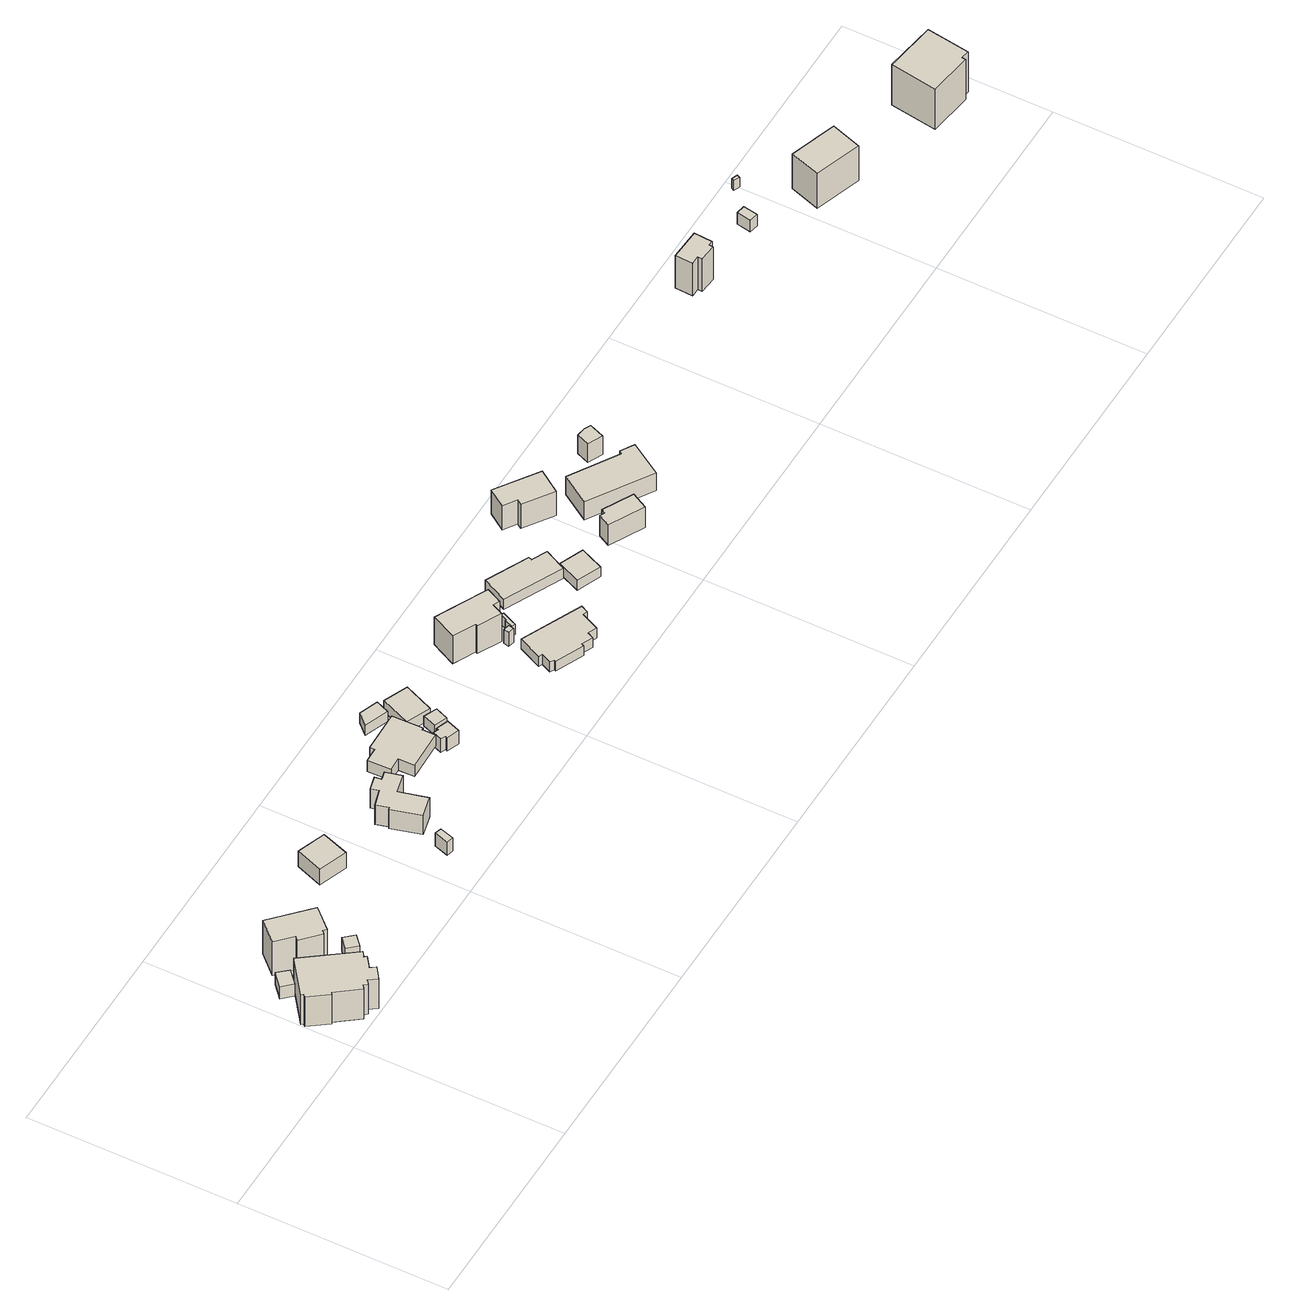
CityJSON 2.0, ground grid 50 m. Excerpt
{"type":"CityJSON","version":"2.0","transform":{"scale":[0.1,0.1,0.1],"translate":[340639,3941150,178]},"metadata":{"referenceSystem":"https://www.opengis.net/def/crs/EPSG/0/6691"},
"CityObjects":{
"building1":{"type":"Building","attributes":{"measuredHeight":4.4,"BuildingIDAttribute.prefecture":"14","BuildingIDAttribute.city":"14151","BuildingDetailAttribute.surveyYear":2015,"BuildingLandSlideRiskAttribute.description":"1","BuildingLandSlideRiskAttribute.areaType":"1"},"geometry":[{"type":"Solid","lod":"1","boundaries":[[[[0,1,2,3]],[[2,4,5,3]],[[1,6,4,2]],[[0,7,6,1]],[[3,5,7,0]],[[4,6,7,5]]]]}]},
"building2":{"type":"Building","attributes":{"usage":"411","measuredHeight":11.6,"storeysAboveGround":2,"BuildingIDAttribute.prefecture":"14","BuildingIDAttribute.city":"14151","BuildingDetailAttribute.totalFloorArea":276.38,"BuildingDetailAttribute.buildingFootprintArea":138.19,"BuildingDetailAttribute.buildingStructureType":"601","BuildingDetailAttribute.buildingStructureOrgType":"1","BuildingDetailAttribute.orgUsage":"10","BuildingDetailAttribute.surveyYear":2015,"BuildingLandSlideRiskAttribute.description":"1","BuildingLandSlideRiskAttribute.areaType":"1"},"geometry":[{"type":"Solid","lod":"1","boundaries":[[[[8,9,10,11,12,13,14,15,16,17,18,19,20,21,22,23]],[[22,24,25,23]],[[21,26,24,22]],[[20,27,26,21]],[[19,28,27,20]],[[18,29,28,19]],[[17,30,29,18]],[[16,31,30,17]],[[15,32,31,16]],[[14,33,32,15]],[[13,34,33,14]],[[12,35,34,13]],[[11,36,35,12]],[[10,37,36,11]],[[9,38,37,10]],[[8,39,38,9]],[[23,25,39,8]],[[24,26,27,28,29,30,31,32,33,34,35,36,37,38,39,25]]]]}]},
"building3":{"type":"Building","attributes":{"usage":"411","measuredHeight":11.9,"storeysAboveGround":2,"BuildingIDAttribute.prefecture":"14","BuildingIDAttribute.city":"14151","BuildingDetailAttribute.totalFloorArea":136.64,"BuildingDetailAttribute.buildingFootprintArea":68.32,"BuildingDetailAttribute.buildingStructureType":"601","BuildingDetailAttribute.buildingStructureOrgType":"1","BuildingDetailAttribute.orgUsage":"10","BuildingDetailAttribute.surveyYear":2015,"BuildingLandSlideRiskAttribute.description":"1","BuildingLandSlideRiskAttribute.areaType":"1"},"geometry":[{"type":"Solid","lod":"1","boundaries":[[[[40,41,42,43,44,45,46,47]],[[46,48,49,47]],[[45,50,48,46]],[[44,51,50,45]],[[43,52,51,44]],[[42,53,52,43]],[[41,54,53,42]],[[40,55,54,41]],[[47,49,55,40]],[[48,50,51,52,53,54,55,49]]]]}]},
"building4":{"type":"Building","attributes":{"usage":"411","measuredHeight":4.3,"storeysAboveGround":1,"BuildingIDAttribute.prefecture":"14","BuildingIDAttribute.city":"14151","BuildingDetailAttribute.totalFloorArea":8.25,"BuildingDetailAttribute.buildingFootprintArea":8.25,"BuildingDetailAttribute.buildingStructureType":"601","BuildingDetailAttribute.buildingStructureOrgType":"1","BuildingDetailAttribute.orgUsage":"10","BuildingDetailAttribute.surveyYear":2015},"geometry":[{"type":"Solid","lod":"1","boundaries":[[[[56,57,58,59]],[[58,60,61,59]],[[57,62,60,58]],[[56,63,62,57]],[[59,61,63,56]],[[60,62,63,61]]]]}]},
"building5":{"type":"Building","attributes":{"usage":"411","measuredHeight":5.3,"storeysAboveGround":1,"BuildingIDAttribute.prefecture":"14","BuildingIDAttribute.city":"14151","BuildingDetailAttribute.totalFloorArea":39.25,"BuildingDetailAttribute.buildingFootprintArea":39.25,"BuildingDetailAttribute.buildingStructureType":"601","BuildingDetailAttribute.buildingStructureOrgType":"1","BuildingDetailAttribute.orgUsage":"10","BuildingDetailAttribute.surveyYear":2015},"geometry":[{"type":"Solid","lod":"1","boundaries":[[[[64,65,66,67]],[[66,68,69,67]],[[65,70,68,66]],[[64,71,70,65]],[[67,69,71,64]],[[68,70,71,69]]]]}]},
"building6":{"type":"Building","attributes":{"measuredHeight":4.3,"BuildingIDAttribute.prefecture":"14","BuildingIDAttribute.city":"14151","BuildingDetailAttribute.surveyYear":2015},"geometry":[{"type":"Solid","lod":"1","boundaries":[[[[72,73,74,75]],[[74,76,77,75]],[[73,78,76,74]],[[72,79,78,73]],[[75,77,79,72]],[[76,78,79,77]]]]}]},
"building7":{"type":"Building","attributes":{"usage":"411","measuredHeight":6.7,"storeysAboveGround":1,"BuildingIDAttribute.prefecture":"14","BuildingIDAttribute.city":"14151","BuildingDetailAttribute.totalFloorArea":65.44,"BuildingDetailAttribute.buildingFootprintArea":65.44,"BuildingDetailAttribute.buildingStructureType":"601","BuildingDetailAttribute.buildingStructureOrgType":"1","BuildingDetailAttribute.orgUsage":"10","BuildingDetailAttribute.surveyYear":2015},"geometry":[{"type":"Solid","lod":"1","boundaries":[[[[80,81,82,83,84,85,86,87,88,89,90,91]],[[90,92,93,91]],[[89,94,92,90]],[[88,95,94,89]],[[87,96,95,88]],[[86,97,96,87]],[[85,98,97,86]],[[84,99,98,85]],[[83,100,99,84]],[[82,101,100,83]],[[81,102,101,82]],[[80,103,102,81]],[[91,93,103,80]],[[92,94,95,96,97,98,99,100,101,102,103,93]]]]}]},
"building8":{"type":"Building","attributes":{"usage":"411","measuredHeight":4.7,"storeysAboveGround":1,"BuildingIDAttribute.prefecture":"14","BuildingIDAttribute.city":"14151","BuildingDetailAttribute.totalFloorArea":99.25,"BuildingDetailAttribute.buildingFootprintArea":99.25,"BuildingDetailAttribute.buildingStructureType":"601","BuildingDetailAttribute.buildingStructureOrgType":"1","BuildingDetailAttribute.orgUsage":"10","BuildingDetailAttribute.surveyYear":2015},"geometry":[{"type":"Solid","lod":"1","boundaries":[[[[104,105,106,107,108,109,110,111,112,113]],[[112,114,115,113]],[[111,116,114,112]],[[110,117,116,111]],[[109,118,117,110]],[[108,119,118,109]],[[107,120,119,108]],[[106,121,120,107]],[[105,122,121,106]],[[104,123,122,105]],[[113,115,123,104]],[[114,116,117,118,119,120,121,122,123,115]]]]}]},
"building9":{"type":"Building","attributes":{"usage":"411","measuredHeight":4.3,"storeysAboveGround":1,"BuildingIDAttribute.prefecture":"14","BuildingIDAttribute.city":"14151","BuildingDetailAttribute.totalFloorArea":11.21,"BuildingDetailAttribute.buildingFootprintArea":11.21,"BuildingDetailAttribute.buildingStructureType":"601","BuildingDetailAttribute.buildingStructureOrgType":"1","BuildingDetailAttribute.orgUsage":"10","BuildingDetailAttribute.surveyYear":2015},"geometry":[{"type":"Solid","lod":"1","boundaries":[[[[124,125,126,127,128,129,130,131]],[[130,132,133,131]],[[129,134,132,130]],[[128,135,134,129]],[[127,136,135,128]],[[126,137,136,127]],[[125,138,137,126]],[[124,139,138,125]],[[131,133,139,124]],[[132,134,135,136,137,138,139,133]]]]}]},
"building10":{"type":"Building","attributes":{"BuildingIDAttribute.prefecture":"14","BuildingIDAttribute.city":"14151","BuildingDetailAttribute.surveyYear":2015},"geometry":[{"type":"Solid","lod":"1","boundaries":[[[[140,141,142,143]],[[142,144,145,143]],[[141,146,144,142]],[[140,147,146,141]],[[143,145,147,140]],[[144,146,147,145]]]]}]},
"building11":{"type":"Building","attributes":{"BuildingIDAttribute.prefecture":"14","BuildingIDAttribute.city":"14151","BuildingDetailAttribute.surveyYear":2015},"geometry":[{"type":"Solid","lod":"1","boundaries":[[[[148,149,150,151]],[[150,152,153,151]],[[149,154,152,150]],[[148,155,154,149]],[[151,153,155,148]],[[152,154,155,153]]]]}]},
"building12":{"type":"Building","attributes":{"usage":"411","measuredHeight":3.9,"storeysAboveGround":1,"BuildingIDAttribute.prefecture":"14","BuildingIDAttribute.city":"14151","BuildingDetailAttribute.totalFloorArea":37.98,"BuildingDetailAttribute.buildingFootprintArea":37.98,"BuildingDetailAttribute.buildingStructureType":"601","BuildingDetailAttribute.buildingStructureOrgType":"1","BuildingDetailAttribute.orgUsage":"10","BuildingDetailAttribute.surveyYear":2015},"geometry":[{"type":"Solid","lod":"1","boundaries":[[[[156,157,158,159]],[[158,160,161,159]],[[157,162,160,158]],[[156,163,162,157]],[[159,161,163,156]],[[160,162,163,161]]]]}]},
"building13":{"type":"Building","attributes":{"usage":"411","measuredHeight":9.9,"storeysAboveGround":2,"BuildingIDAttribute.prefecture":"14","BuildingIDAttribute.city":"14151","BuildingDetailAttribute.totalFloorArea":150.5,"BuildingDetailAttribute.buildingFootprintArea":75.25,"BuildingDetailAttribute.buildingStructureType":"601","BuildingDetailAttribute.buildingStructureOrgType":"1","BuildingDetailAttribute.orgUsage":"10","BuildingDetailAttribute.surveyYear":2015,"BuildingLandSlideRiskAttribute.description":"1","BuildingLandSlideRiskAttribute.areaType":"1"},"geometry":[{"type":"Solid","lod":"1","boundaries":[[[[164,165,166,167,168,169,170,171]],[[170,172,173,171]],[[169,174,172,170]],[[168,175,174,169]],[[167,176,175,168]],[[166,177,176,167]],[[165,178,177,166]],[[164,179,178,165]],[[171,173,179,164]],[[172,174,175,176,177,178,179,173]]]]}]},
"building14":{"type":"Building","attributes":{"measuredHeight":4.6,"BuildingIDAttribute.prefecture":"14","BuildingIDAttribute.city":"14151","BuildingDetailAttribute.surveyYear":2015,"BuildingLandSlideRiskAttribute.description":"1","BuildingLandSlideRiskAttribute.areaType":"1"},"geometry":[{"type":"Solid","lod":"1","boundaries":[[[[180,181,182,183]],[[182,184,185,183]],[[181,186,184,182]],[[180,187,186,181]],[[183,185,187,180]],[[184,186,187,185]]]]}]},
"building15":{"type":"Building","attributes":{"BuildingIDAttribute.prefecture":"14","BuildingIDAttribute.city":"14151","BuildingDetailAttribute.surveyYear":2015,"BuildingLandSlideRiskAttribute.description":"1","BuildingLandSlideRiskAttribute.areaType":"1"},"geometry":[{"type":"Solid","lod":"1","boundaries":[[[[188,189,190,191,192,193]],[[192,194,195,193]],[[191,196,194,192]],[[190,197,196,191]],[[189,198,197,190]],[[188,199,198,189]],[[193,195,199,188]],[[194,196,197,198,199,195]]]]}]},
"building16":{"type":"Building","attributes":{"usage":"411","storeysAboveGround":1,"BuildingIDAttribute.prefecture":"14","BuildingIDAttribute.city":"14151","BuildingDetailAttribute.totalFloorArea":100.54,"BuildingDetailAttribute.buildingFootprintArea":100.54,"BuildingDetailAttribute.buildingStructureType":"601","BuildingDetailAttribute.buildingStructureOrgType":"1","BuildingDetailAttribute.orgUsage":"10","BuildingDetailAttribute.surveyYear":2015,"BuildingLandSlideRiskAttribute.description":"1","BuildingLandSlideRiskAttribute.areaType":"1"},"geometry":[{"type":"Solid","lod":"1","boundaries":[[[[200,201,202,203,204,205,206,207,208,209,210,211,212,213]],[[212,214,215,213]],[[211,216,214,212]],[[210,217,216,211]],[[209,218,217,210]],[[208,219,218,209]],[[207,220,219,208]],[[206,221,220,207]],[[205,222,221,206]],[[204,223,222,205]],[[203,224,223,204]],[[202,225,224,203]],[[201,226,225,202]],[[200,227,226,201]],[[213,215,227,200]],[[214,216,217,218,219,220,221,222,223,224,225,226,227,215]]]]}]},
"building17":{"type":"Building","attributes":{"usage":"411","storeysAboveGround":1,"BuildingIDAttribute.prefecture":"14","BuildingIDAttribute.city":"14151","BuildingDetailAttribute.totalFloorArea":81.64,"BuildingDetailAttribute.buildingFootprintArea":81.64,"BuildingDetailAttribute.buildingStructureType":"601","BuildingDetailAttribute.buildingStructureOrgType":"1","BuildingDetailAttribute.orgUsage":"10","BuildingDetailAttribute.surveyYear":2015,"BuildingLandSlideRiskAttribute.description":"1","BuildingLandSlideRiskAttribute.areaType":"1"},"geometry":[{"type":"Solid","lod":"1","boundaries":[[[[228,229,230,231,232,233]],[[232,234,235,233]],[[231,236,234,232]],[[230,237,236,231]],[[229,238,237,230]],[[228,239,238,229]],[[233,235,239,228]],[[234,236,237,238,239,235]]]]}]},
"building18":{"type":"Building","attributes":{"usage":"411","storeysAboveGround":1,"BuildingIDAttribute.prefecture":"14","BuildingIDAttribute.city":"14151","BuildingDetailAttribute.totalFloorArea":36.9,"BuildingDetailAttribute.buildingFootprintArea":36.9,"BuildingDetailAttribute.buildingStructureType":"610","BuildingDetailAttribute.buildingStructureOrgType":"2","BuildingDetailAttribute.orgUsage":"10","BuildingDetailAttribute.surveyYear":2015,"BuildingLandSlideRiskAttribute.description":"1","BuildingLandSlideRiskAttribute.areaType":"1"},"geometry":[{"type":"Solid","lod":"1","boundaries":[[[[240,241,242,243]],[[242,244,245,243]],[[241,246,244,242]],[[240,247,246,241]],[[243,245,247,240]],[[244,246,247,245]]]]}]},
"building19":{"type":"Building","attributes":{"usage":"411","measuredHeight":9,"storeysAboveGround":2,"BuildingIDAttribute.prefecture":"14","BuildingIDAttribute.city":"14151","BuildingDetailAttribute.totalFloorArea":98.55,"BuildingDetailAttribute.buildingFootprintArea":49.28,"BuildingDetailAttribute.buildingStructureType":"601","BuildingDetailAttribute.buildingStructureOrgType":"1","BuildingDetailAttribute.orgUsage":"10","BuildingDetailAttribute.surveyYear":2015,"BuildingLandSlideRiskAttribute.description":"1","BuildingLandSlideRiskAttribute.areaType":"1"},"geometry":[{"type":"Solid","lod":"1","boundaries":[[[[248,249,250,251,252,253]],[[252,254,255,253]],[[251,256,254,252]],[[250,257,256,251]],[[249,258,257,250]],[[248,259,258,249]],[[253,255,259,248]],[[254,256,257,258,259,255]]]]}]},
"building20":{"type":"Building","attributes":{"usage":"411","measuredHeight":6.5,"storeysAboveGround":1,"BuildingIDAttribute.prefecture":"14","BuildingIDAttribute.city":"14151","BuildingDetailAttribute.totalFloorArea":33.01,"BuildingDetailAttribute.buildingFootprintArea":33.01,"BuildingDetailAttribute.buildingStructureType":"601","BuildingDetailAttribute.buildingStructureOrgType":"1","BuildingDetailAttribute.orgUsage":"10","BuildingDetailAttribute.surveyYear":2015,"BuildingLandSlideRiskAttribute.description":"1","BuildingLandSlideRiskAttribute.areaType":"1"},"geometry":[{"type":"Solid","lod":"1","boundaries":[[[[260,261,262,263,264,265]],[[264,266,267,265]],[[263,268,266,264]],[[262,269,268,263]],[[261,270,269,262]],[[260,271,270,261]],[[265,267,271,260]],[[266,268,269,270,271,267]]]]}]},
"building21":{"type":"Building","attributes":{"usage":"411","measuredHeight":7.1,"storeysAboveGround":1,"BuildingIDAttribute.prefecture":"14","BuildingIDAttribute.city":"14151","BuildingDetailAttribute.totalFloorArea":112.74,"BuildingDetailAttribute.buildingFootprintArea":112.74,"BuildingDetailAttribute.buildingStructureType":"601","BuildingDetailAttribute.buildingStructureOrgType":"1","BuildingDetailAttribute.orgUsage":"10","BuildingDetailAttribute.surveyYear":2015,"BuildingLandSlideRiskAttribute.description":"1","BuildingLandSlideRiskAttribute.areaType":"1"},"geometry":[{"type":"Solid","lod":"1","boundaries":[[[[272,273,274,275,276,277]],[[276,278,279,277]],[[275,280,278,276]],[[274,281,280,275]],[[273,282,281,274]],[[272,283,282,273]],[[277,279,283,272]],[[278,280,281,282,283,279]]]]}]},
"building22":{"type":"Building","attributes":{"measuredHeight":5.9,"BuildingIDAttribute.prefecture":"14","BuildingIDAttribute.city":"14151","BuildingDetailAttribute.surveyYear":2015,"BuildingLandSlideRiskAttribute.description":"1","BuildingLandSlideRiskAttribute.areaType":"1"},"geometry":[{"type":"Solid","lod":"1","boundaries":[[[[284,285,286,287,288]],[[287,289,290,288]],[[286,291,289,287]],[[285,292,291,286]],[[284,293,292,285]],[[288,290,293,284]],[[289,291,292,293,290]]]]}]},
"building23":{"type":"Building","attributes":{"usage":"421","measuredHeight":10.7,"storeysAboveGround":2,"BuildingIDAttribute.prefecture":"14","BuildingIDAttribute.city":"14151","BuildingDetailAttribute.totalFloorArea":60.28,"BuildingDetailAttribute.buildingFootprintArea":30.14,"BuildingDetailAttribute.buildingStructureType":"610","BuildingDetailAttribute.buildingStructureOrgType":"2","BuildingDetailAttribute.orgUsage":"120","BuildingDetailAttribute.surveyYear":2015,"BuildingLandSlideRiskAttribute.description":"1","BuildingLandSlideRiskAttribute.areaType":"1"},"geometry":[{"type":"Solid","lod":"1","boundaries":[[[[294,295,296,297,298,299,300,301]],[[300,302,303,301]],[[299,304,302,300]],[[298,305,304,299]],[[297,306,305,298]],[[296,307,306,297]],[[295,308,307,296]],[[294,309,308,295]],[[301,303,309,294]],[[302,304,305,306,307,308,309,303]]]]}]},
"building24":{"type":"Building","attributes":{"measuredHeight":3.9,"BuildingIDAttribute.prefecture":"14","BuildingIDAttribute.city":"14151","BuildingDetailAttribute.surveyYear":2015,"BuildingLandSlideRiskAttribute.description":"1","BuildingLandSlideRiskAttribute.areaType":"1"},"geometry":[{"type":"Solid","lod":"1","boundaries":[[[[310,311,312,313]],[[312,314,315,313]],[[311,316,314,312]],[[310,317,316,311]],[[313,315,317,310]],[[314,316,317,315]]]]}]},
"building25":{"type":"Building","attributes":{"BuildingIDAttribute.prefecture":"14","BuildingIDAttribute.city":"14151","BuildingDetailAttribute.surveyYear":2015,"BuildingLandSlideRiskAttribute.description":"1","BuildingLandSlideRiskAttribute.areaType":"1"},"geometry":[{"type":"Solid","lod":"1","boundaries":[[[[318,319,320,321]],[[320,322,323,321]],[[319,324,322,320]],[[318,325,324,319]],[[321,323,325,318]],[[322,324,325,323]]]]}]},
"building26":{"type":"Building","attributes":{"usage":"411","measuredHeight":11.5,"storeysAboveGround":2,"BuildingIDAttribute.prefecture":"14","BuildingIDAttribute.city":"14151","BuildingDetailAttribute.totalFloorArea":123.74,"BuildingDetailAttribute.buildingFootprintArea":61.87,"BuildingDetailAttribute.buildingStructureType":"601","BuildingDetailAttribute.buildingStructureOrgType":"1","BuildingDetailAttribute.orgUsage":"10","BuildingDetailAttribute.surveyYear":2015,"BuildingLandSlideRiskAttribute.description":"1","BuildingLandSlideRiskAttribute.areaType":"1"},"geometry":[{"type":"Solid","lod":"1","boundaries":[[[[326,327,328,329]],[[328,330,331,329]],[[327,332,330,328]],[[326,333,332,327]],[[329,331,333,326]],[[330,332,333,331]]]]}]},
"building27":{"type":"Building","attributes":{"usage":"411","measuredHeight":13.7,"storeysAboveGround":3,"BuildingIDAttribute.prefecture":"14","BuildingIDAttribute.city":"14151","BuildingDetailAttribute.totalFloorArea":351.24,"BuildingDetailAttribute.buildingFootprintArea":117.08,"BuildingDetailAttribute.buildingStructureType":"601","BuildingDetailAttribute.buildingStructureOrgType":"1","BuildingDetailAttribute.orgUsage":"10","BuildingDetailAttribute.surveyYear":2015,"BuildingLandSlideRiskAttribute.description":"1","BuildingLandSlideRiskAttribute.areaType":"1"},"geometry":[{"type":"Solid","lod":"1","boundaries":[[[[334,335,336,337,338,339]],[[338,340,341,339]],[[337,342,340,338]],[[336,343,342,337]],[[335,344,343,336]],[[334,345,344,335]],[[339,341,345,334]],[[340,342,343,344,345,341]]]]}]}
},
"vertices":[
[78,193,32],[48,166,32],[26,189,32],[57,217,32],[26,189,69],[57,217,69],[48,166,69],[78,193,69],
[5,128,6],[88,190,6],[174,74,6],[162,65,6],[166,60,6],[141,41,6],[150,28,6],[122,8,6],[108,27,6],[98,19,6],[91,28,6],[82,21,6],[41,75,6],[37,72,6],[3,118,6],[9,123,6],[3,118,97],[9,123,97],[37,72,97],[41,75,97],[82,21,97],[91,28,97],[98,19,97],[108,27,97],[122,8,97],[150,28,97],[141,41,97],[166,60,97],[162,65,97],[174,74,97],[88,190,97],[5,128,97],
[162,152,32],[155,159,32],[148,152,32],[106,192,32],[113,200,32],[76,235,32],[120,282,32],[207,200,32],[120,282,134],[207,200,134],[76,235,134],[113,200,134],[106,192,134],[148,152,134],[155,159,134],[162,152,134],
[191,134,52],[212,111,52],[188,89,52],[167,112,52],[188,89,92],[167,112,92],[212,111,92],[191,134,92],
[389,285,92],[366,220,92],[298,245,92],[322,309,92],[298,245,139],[322,309,139],[366,220,139],[389,285,139],
[563,104,45],[553,70,45],[536,74,45],[547,109,45],[536,74,85],[547,109,85],[553,70,85],[563,104,85],
[536,212,60],[528,241,60],[568,253,60],[563,272,60],[596,280,60],[599,264,60],[619,269,60],[629,230,60],[584,219,60],[601,152,60],[551,139,60],[531,210,60],[551,139,119],[531,210,119],[601,152,119],[584,219,119],[629,230,119],[619,269,119],[599,264,119],[596,280,119],[563,272,119],[568,253,119],[528,241,119],[536,212,119],
[657,313,94],[657,325,94],[757,328,94],[759,254,94],[754,254,94],[754,222,94],[658,219,94],[657,257,94],[624,256,94],[623,312,94],[624,256,128],[623,312,128],[657,257,128],[658,219,128],[754,222,128],[754,254,128],[759,254,128],[757,328,128],[657,325,128],[657,313,128],
[774,227,82],[775,232,82],[804,221,82],[792,188,82],[763,199,82],[765,204,82],[753,209,82],[761,232,82],[753,209,123],[761,232,123],[765,204,123],[763,199,123],[792,188,123],[804,221,123],[775,232,123],[774,227,123],
[775,372,100],[762,340,100],[705,362,100],[730,389,100],[705,362,130],[730,389,130],[762,340,130],[775,372,130],
[825,259,91],[813,228,91],[782,240,91],[794,272,91],[782,240,121],[794,272,121],[813,228,121],[825,259,121],
[846,340,92],[816,269,92],[759,293,92],[789,364,92],[759,293,125],[789,364,125],[816,269,125],[846,340,125],
[1124,302,94],[1106,265,94],[1091,272,94],[1078,244,94],[1023,272,94],[1025,277,94],[973,303,94],[1002,362,94],[973,303,179],[1002,362,179],[1025,277,179],[1023,272,179],[1078,244,179],[1091,272,179],[1106,265,179],[1124,302,179],
[1090,234,94],[1087,221,94],[1072,225,94],[1075,238,94],[1072,225,137],[1075,238,137],[1087,221,137],[1090,234,137],
[1102,247,105],[1109,263,105],[1116,261,105],[1100,224,105],[1091,228,105],[1099,248,105],[1091,228,135],[1099,248,135],[1100,224,135],[1116,261,135],[1109,263,135],[1102,247,135],
[1235,141,76],[1226,123,76],[1216,128,76],[1196,84,76],[1175,93,76],[1168,78,76],[1142,90,76],[1139,84,76],[1073,114,76],[1074,118,76],[1065,123,76],[1076,147,76],[1067,151,76],[1093,207,76],[1067,151,106],[1093,207,106],[1076,147,106],[1065,123,106],[1074,118,106],[1073,114,106],[1139,84,106],[1142,90,106],[1168,78,106],[1175,93,106],[1196,84,106],[1216,128,106],[1226,123,106],[1235,141,106],
[1270,286,116],[1267,278,116],[1303,261,116],[1277,208,116],[1141,274,116],[1170,334,116],[1141,274,146],[1170,334,146],[1277,208,146],[1303,261,146],[1267,278,146],[1270,286,146],
[1346,200,111],[1322,145,111],[1265,169,111],[1289,224,111],[1265,169,141],[1289,224,141],[1322,145,141],[1346,200,141],
[1432,344,151],[1396,291,151],[1328,338,151],[1336,349,151],[1306,369,151],[1335,411,151],[1306,369,225],[1335,411,225],[1336,349,225],[1328,338,225],[1396,291,225],[1432,344,225],
[1495,162,127],[1475,124,127],[1394,166,127],[1409,195,127],[1420,189,127],[1425,199,127],[1420,189,190],[1425,199,190],[1409,195,190],[1394,166,190],[1475,124,190],[1495,162,190],
[1571,233,149],[1576,240,149],[1607,221,149],[1559,144,149],[1415,235,149],[1459,303,149],[1415,235,204],[1459,303,204],[1559,144,204],[1607,221,204],[1576,240,204],[1571,233,204],
[1579,325,168],[1593,318,168],[1579,282,168],[1544,298,168],[1556,328,168],[1544,298,225],[1556,328,225],[1579,282,225],[1593,318,225],[1579,325,225],
[2072,337,247],[2069,293,247],[2058,294,247],[2057,284,247],[2016,287,247],[2017,298,247],[1996,299,247],[1998,341,247],[1996,299,347],[1998,341,347],[2017,298,347],[2016,287,347],[2057,284,347],[2058,294,347],[2069,293,347],[2072,337,347],
[2223,303,267],[2217,268,267],[2195,272,267],[2201,307,267],[2195,272,302],[2201,307,302],[2217,268,302],[2223,303,302],
[2284,352,284],[2281,345,284],[2267,351,284],[2270,358,284],[2267,351,314],[2270,358,314],[2281,345,314],[2284,352,314],
[2460,221,259],[2436,149,259],[2326,186,259],[2350,258,259],[2326,186,366],[2350,258,366],[2436,149,366],[2460,221,366],
[2787,178,248],[2772,75,248],[2752,78,248],[2751,69,248],[2647,84,248],[2664,196,248],[2647,84,372],[2664,196,372],[2751,69,372],[2752,78,372],[2772,75,372],[2787,178,372]
]}
